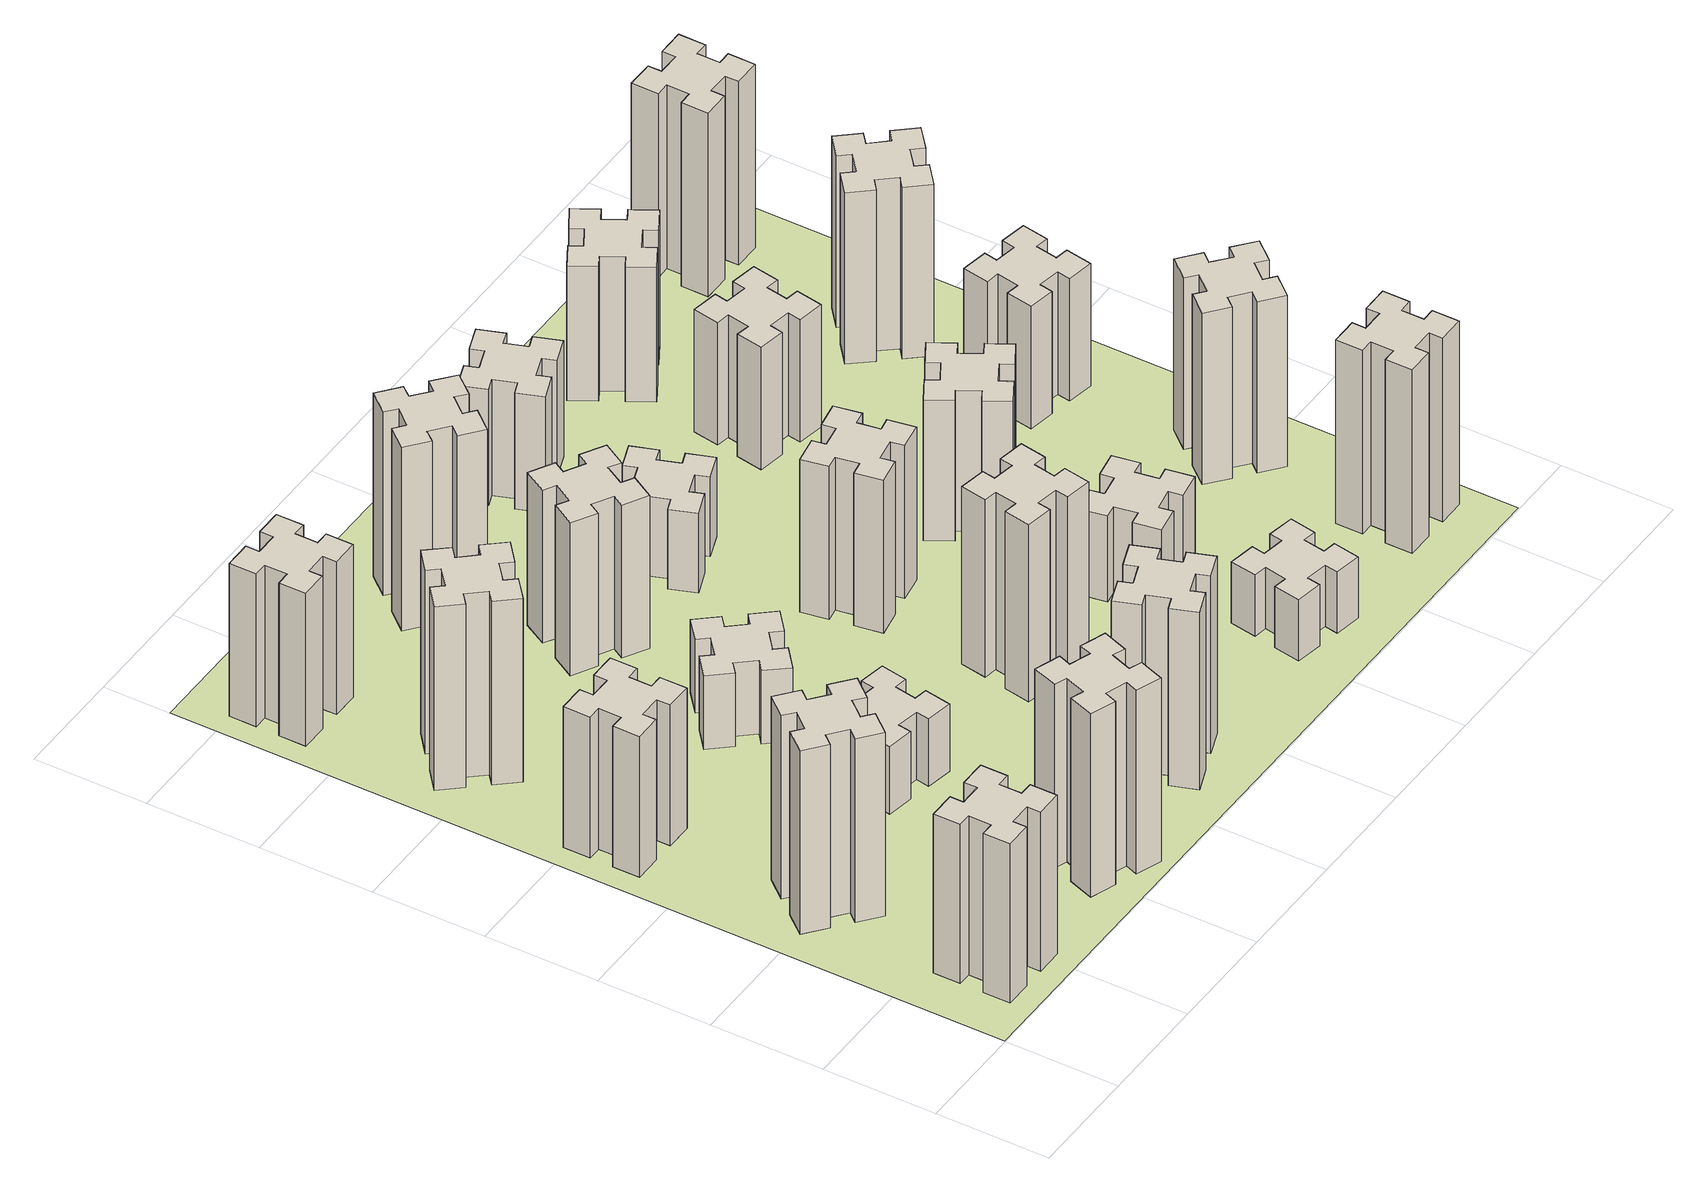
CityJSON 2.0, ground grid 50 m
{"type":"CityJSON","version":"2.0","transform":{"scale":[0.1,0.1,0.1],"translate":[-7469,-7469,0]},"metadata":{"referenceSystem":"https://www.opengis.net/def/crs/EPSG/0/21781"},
"CityObjects":{
"building1":{"type":"Building","attributes":{"class":"1000","function":"1000","usage":"1000","yearOfConstruction":2016,"roofType":"1000","measuredHeight":78,"storeysAboveGround":30,"storeysBelowGround":0},"geometry":[{"type":"Solid","lod":"1","boundaries":[[[[0,1,2,3,4,5,6,7,8,9,10,11,12,13,14,15,16,17,18,19]],[[17,16,20,21]],[[16,15,22,20]],[[15,14,23,22]],[[14,13,24,23]],[[13,12,25,24]],[[12,11,26,25]],[[11,10,27,26]],[[10,9,28,27]],[[9,8,29,28]],[[8,7,30,29]],[[7,6,31,30]],[[6,5,32,31]],[[5,4,33,32]],[[4,3,34,33]],[[3,2,35,34]],[[2,1,36,35]],[[1,0,37,36]],[[0,19,38,37]],[[19,18,39,38]],[[18,17,21,39]],[[24,25,26,27,28,29,30,31,32,33,34,35,36,37,38,39,21,20,22,23]]]]}]},
"building2":{"type":"Building","attributes":{"class":"1000","function":"1000","usage":"1000","yearOfConstruction":2016,"roofType":"1000","measuredHeight":90,"storeysAboveGround":30,"storeysBelowGround":0},"geometry":[{"type":"Solid","lod":"1","boundaries":[[[[40,41,42,43,44,45,46,47,48,49,50,51,52,53,54,55,56,57,58,59]],[[57,56,60,61]],[[56,55,62,60]],[[55,54,63,62]],[[54,53,64,63]],[[53,52,65,64]],[[52,51,66,65]],[[51,50,67,66]],[[50,49,68,67]],[[49,48,69,68]],[[48,47,70,69]],[[47,46,71,70]],[[46,45,72,71]],[[45,44,73,72]],[[44,43,74,73]],[[43,42,75,74]],[[42,41,76,75]],[[41,40,77,76]],[[40,59,78,77]],[[59,58,79,78]],[[58,57,61,79]],[[64,65,66,67,68,69,70,71,72,73,74,75,76,77,78,79,61,60,62,63]]]]}]},
"building3":{"type":"Building","attributes":{"class":"1000","function":"1000","usage":"1000","yearOfConstruction":2016,"roofType":"1000","measuredHeight":69,"storeysAboveGround":30,"storeysBelowGround":0},"geometry":[{"type":"Solid","lod":"1","boundaries":[[[[80,81,82,83,84,85,86,87,88,89,90,91,92,93,94,95,96,97,98,99]],[[97,96,100,101]],[[96,95,102,100]],[[95,94,103,102]],[[94,93,104,103]],[[93,92,105,104]],[[92,91,106,105]],[[91,90,107,106]],[[90,89,108,107]],[[89,88,109,108]],[[88,87,110,109]],[[87,86,111,110]],[[86,85,112,111]],[[85,84,113,112]],[[84,83,114,113]],[[83,82,115,114]],[[82,81,116,115]],[[81,80,117,116]],[[80,99,118,117]],[[99,98,119,118]],[[98,97,101,119]],[[104,105,106,107,108,109,110,111,112,113,114,115,116,117,118,119,101,100,102,103]]]]}]},
"building4":{"type":"Building","attributes":{"class":"1000","function":"1000","usage":"1000","yearOfConstruction":2016,"roofType":"1000","measuredHeight":90,"storeysAboveGround":30,"storeysBelowGround":0},"geometry":[{"type":"Solid","lod":"1","boundaries":[[[[120,121,122,123,124,125,126,127,128,129,130,131,132,133,134,135,136,137,138,139]],[[137,136,140,141]],[[136,135,142,140]],[[135,134,143,142]],[[134,133,144,143]],[[133,132,145,144]],[[132,131,146,145]],[[131,130,147,146]],[[130,129,148,147]],[[129,128,149,148]],[[128,127,150,149]],[[127,126,151,150]],[[126,125,152,151]],[[125,124,153,152]],[[124,123,154,153]],[[123,122,155,154]],[[122,121,156,155]],[[121,120,157,156]],[[120,139,158,157]],[[139,138,159,158]],[[138,137,141,159]],[[144,145,146,147,148,149,150,151,152,153,154,155,156,157,158,159,141,140,142,143]]]]}]},
"building5":{"type":"Building","attributes":{"class":"1000","function":"1000","usage":"1000","yearOfConstruction":2016,"roofType":"1000","measuredHeight":90,"storeysAboveGround":30,"storeysBelowGround":0},"geometry":[{"type":"Solid","lod":"1","boundaries":[[[[160,161,162,163,164,165,166,167,168,169,170,171,172,173,174,175,176,177,178,179]],[[177,176,180,181]],[[176,175,182,180]],[[175,174,183,182]],[[174,173,184,183]],[[173,172,185,184]],[[172,171,186,185]],[[171,170,187,186]],[[170,169,188,187]],[[169,168,189,188]],[[168,167,190,189]],[[167,166,191,190]],[[166,165,192,191]],[[165,164,193,192]],[[164,163,194,193]],[[163,162,195,194]],[[162,161,196,195]],[[161,160,197,196]],[[160,179,198,197]],[[179,178,199,198]],[[178,177,181,199]],[[184,185,186,187,188,189,190,191,192,193,194,195,196,197,198,199,181,180,182,183]]]]}]},
"building6":{"type":"Building","attributes":{"class":"1000","function":"1000","usage":"1000","yearOfConstruction":2016,"roofType":"1000","measuredHeight":75,"storeysAboveGround":30,"storeysBelowGround":0},"geometry":[{"type":"Solid","lod":"1","boundaries":[[[[200,201,202,203,204,205,206,207,208,209,210,211,212,213,214,215,216,217,218,219]],[[217,216,220,221]],[[216,215,222,220]],[[215,214,223,222]],[[214,213,224,223]],[[213,212,225,224]],[[212,211,226,225]],[[211,210,227,226]],[[210,209,228,227]],[[209,208,229,228]],[[208,207,230,229]],[[207,206,231,230]],[[206,205,232,231]],[[205,204,233,232]],[[204,203,234,233]],[[203,202,235,234]],[[202,201,236,235]],[[201,200,237,236]],[[200,219,238,237]],[[219,218,239,238]],[[218,217,221,239]],[[224,225,226,227,228,229,230,231,232,233,234,235,236,237,238,239,221,220,222,223]]]]}]},
"building7":{"type":"Building","attributes":{"class":"1000","function":"1000","usage":"1000","yearOfConstruction":2016,"roofType":"1000","measuredHeight":33,"storeysAboveGround":30,"storeysBelowGround":0},"geometry":[{"type":"Solid","lod":"1","boundaries":[[[[240,241,242,243,244,245,246,247,248,249,250,251,252,253,254,255,256,257,258,259]],[[257,256,260,261]],[[256,255,262,260]],[[255,254,263,262]],[[254,253,264,263]],[[253,252,265,264]],[[252,251,266,265]],[[251,250,267,266]],[[250,249,268,267]],[[249,248,269,268]],[[248,247,270,269]],[[247,246,271,270]],[[246,245,272,271]],[[245,244,273,272]],[[244,243,274,273]],[[243,242,275,274]],[[242,241,276,275]],[[241,240,277,276]],[[240,259,278,277]],[[259,258,279,278]],[[258,257,261,279]],[[264,265,266,267,268,269,270,271,272,273,274,275,276,277,278,279,261,260,262,263]]]]}]},
"building8":{"type":"Building","attributes":{"class":"1000","function":"1000","usage":"1000","yearOfConstruction":2016,"roofType":"1000","measuredHeight":36,"storeysAboveGround":30,"storeysBelowGround":0},"geometry":[{"type":"Solid","lod":"1","boundaries":[[[[280,281,282,283,284,285,286,287,288,289,290,291,292,293,294,295,296,297,298,299]],[[297,296,300,301]],[[296,295,302,300]],[[295,294,303,302]],[[294,293,304,303]],[[293,292,305,304]],[[292,291,306,305]],[[291,290,307,306]],[[290,289,308,307]],[[289,288,309,308]],[[288,287,310,309]],[[287,286,311,310]],[[286,285,312,311]],[[285,284,313,312]],[[284,283,314,313]],[[283,282,315,314]],[[282,281,316,315]],[[281,280,317,316]],[[280,299,318,317]],[[299,298,319,318]],[[298,297,301,319]],[[304,305,306,307,308,309,310,311,312,313,314,315,316,317,318,319,301,300,302,303]]]]}]},
"building9":{"type":"Building","attributes":{"class":"1000","function":"1000","usage":"1000","yearOfConstruction":2016,"roofType":"1000","measuredHeight":87,"storeysAboveGround":30,"storeysBelowGround":0},"geometry":[{"type":"Solid","lod":"1","boundaries":[[[[320,321,322,323,324,325,326,327,328,329,330,331,332,333,334,335,336,337,338,339]],[[337,336,340,341]],[[336,335,342,340]],[[335,334,343,342]],[[334,333,344,343]],[[333,332,345,344]],[[332,331,346,345]],[[331,330,347,346]],[[330,329,348,347]],[[329,328,349,348]],[[328,327,350,349]],[[327,326,351,350]],[[326,325,352,351]],[[325,324,353,352]],[[324,323,354,353]],[[323,322,355,354]],[[322,321,356,355]],[[321,320,357,356]],[[320,339,358,357]],[[339,338,359,358]],[[338,337,341,359]],[[344,345,346,347,348,349,350,351,352,353,354,355,356,357,358,359,341,340,342,343]]]]}]},
"building10":{"type":"Building","attributes":{"class":"1000","function":"1000","usage":"1000","yearOfConstruction":2016,"roofType":"1000","measuredHeight":75,"storeysAboveGround":30,"storeysBelowGround":0},"geometry":[{"type":"Solid","lod":"1","boundaries":[[[[360,361,362,363,364,365,366,367,368,369,370,371,372,373,374,375,376,377,378,379]],[[377,376,380,381]],[[376,375,382,380]],[[375,374,383,382]],[[374,373,384,383]],[[373,372,385,384]],[[372,371,386,385]],[[371,370,387,386]],[[370,369,388,387]],[[369,368,389,388]],[[368,367,390,389]],[[367,366,391,390]],[[366,365,392,391]],[[365,364,393,392]],[[364,363,394,393]],[[363,362,395,394]],[[362,361,396,395]],[[361,360,397,396]],[[360,379,398,397]],[[379,378,399,398]],[[378,377,381,399]],[[384,385,386,387,388,389,390,391,392,393,394,395,396,397,398,399,381,380,382,383]]]]}]},
"building11":{"type":"Building","attributes":{"class":"1000","function":"1000","usage":"1000","yearOfConstruction":2016,"roofType":"1000","measuredHeight":90,"storeysAboveGround":30,"storeysBelowGround":0},"geometry":[{"type":"Solid","lod":"1","boundaries":[[[[400,401,402,403,404,405,406,407,408,409,410,411,412,413,414,415,416,417,418,419]],[[417,416,420,421]],[[416,415,422,420]],[[415,414,423,422]],[[414,413,424,423]],[[413,412,425,424]],[[412,411,426,425]],[[411,410,427,426]],[[410,409,428,427]],[[409,408,429,428]],[[408,407,430,429]],[[407,406,431,430]],[[406,405,432,431]],[[405,404,433,432]],[[404,403,434,433]],[[403,402,435,434]],[[402,401,436,435]],[[401,400,437,436]],[[400,419,438,437]],[[419,418,439,438]],[[418,417,421,439]],[[424,425,426,427,428,429,430,431,432,433,434,435,436,437,438,439,421,420,422,423]]]]}]},
"building12":{"type":"Building","attributes":{"class":"1000","function":"1000","usage":"1000","yearOfConstruction":2016,"roofType":"1000","measuredHeight":87,"storeysAboveGround":30,"storeysBelowGround":0},"geometry":[{"type":"Solid","lod":"1","boundaries":[[[[440,441,442,443,444,445,446,447,448,449,450,451,452,453,454,455,456,457,458,459]],[[457,456,460,461]],[[456,455,462,460]],[[455,454,463,462]],[[454,453,464,463]],[[453,452,465,464]],[[452,451,466,465]],[[451,450,467,466]],[[450,449,468,467]],[[449,448,469,468]],[[448,447,470,469]],[[447,446,471,470]],[[446,445,472,471]],[[445,444,473,472]],[[444,443,474,473]],[[443,442,475,474]],[[442,441,476,475]],[[441,440,477,476]],[[440,459,478,477]],[[459,458,479,478]],[[458,457,461,479]],[[464,465,466,467,468,469,470,471,472,473,474,475,476,477,478,479,461,460,462,463]]]]}]},
"building13":{"type":"Building","attributes":{"class":"1000","function":"1000","usage":"1000","yearOfConstruction":2016,"roofType":"1000","measuredHeight":75,"storeysAboveGround":30,"storeysBelowGround":0},"geometry":[{"type":"Solid","lod":"1","boundaries":[[[[480,481,482,483,484,485,486,487,488,489,490,491,492,493,494,495,496,497,498,499]],[[497,496,500,501]],[[496,495,502,500]],[[495,494,503,502]],[[494,493,504,503]],[[493,492,505,504]],[[492,491,506,505]],[[491,490,507,506]],[[490,489,508,507]],[[489,488,509,508]],[[488,487,510,509]],[[487,486,511,510]],[[486,485,512,511]],[[485,484,513,512]],[[484,483,514,513]],[[483,482,515,514]],[[482,481,516,515]],[[481,480,517,516]],[[480,499,518,517]],[[499,498,519,518]],[[498,497,501,519]],[[504,505,506,507,508,509,510,511,512,513,514,515,516,517,518,519,501,500,502,503]]]]}]},
"building14":{"type":"Building","attributes":{"class":"1000","function":"1000","usage":"1000","yearOfConstruction":2016,"roofType":"1000","measuredHeight":39,"storeysAboveGround":30,"storeysBelowGround":0},"geometry":[{"type":"Solid","lod":"1","boundaries":[[[[520,521,522,523,524,525,526,527,528,529,530,531,532,533,534,535,536,537,538,539]],[[537,536,540,541]],[[536,535,542,540]],[[535,534,543,542]],[[534,533,544,543]],[[533,532,545,544]],[[532,531,546,545]],[[531,530,547,546]],[[530,529,548,547]],[[529,528,549,548]],[[528,527,550,549]],[[527,526,551,550]],[[526,525,552,551]],[[525,524,553,552]],[[524,523,554,553]],[[523,522,555,554]],[[522,521,556,555]],[[521,520,557,556]],[[520,539,558,557]],[[539,538,559,558]],[[538,537,541,559]],[[544,545,546,547,548,549,550,551,552,553,554,555,556,557,558,559,541,540,542,543]]]]}]},
"building15":{"type":"Building","attributes":{"class":"1000","function":"1000","usage":"1000","yearOfConstruction":2016,"roofType":"1000","measuredHeight":30,"storeysAboveGround":30,"storeysBelowGround":0},"geometry":[{"type":"Solid","lod":"1","boundaries":[[[[560,561,562,563,564,565,566,567,568,569,570,571,572,573,574,575,576,577,578,579]],[[577,576,580,581]],[[576,575,582,580]],[[575,574,583,582]],[[574,573,584,583]],[[573,572,585,584]],[[572,571,586,585]],[[571,570,587,586]],[[570,569,588,587]],[[569,568,589,588]],[[568,567,590,589]],[[567,566,591,590]],[[566,565,592,591]],[[565,564,593,592]],[[564,563,594,593]],[[563,562,595,594]],[[562,561,596,595]],[[561,560,597,596]],[[560,579,598,597]],[[579,578,599,598]],[[578,577,581,599]],[[584,585,586,587,588,589,590,591,592,593,594,595,596,597,598,599,581,580,582,583]]]]}]},
"building16":{"type":"Building","attributes":{"class":"1000","function":"1000","usage":"1000","yearOfConstruction":2016,"roofType":"1000","measuredHeight":57,"storeysAboveGround":30,"storeysBelowGround":0},"geometry":[{"type":"Solid","lod":"1","boundaries":[[[[600,601,602,603,604,605,606,607,608,609,610,611,612,613,614,615,616,617,618,619]],[[617,616,620,621]],[[616,615,622,620]],[[615,614,623,622]],[[614,613,624,623]],[[613,612,625,624]],[[612,611,626,625]],[[611,610,627,626]],[[610,609,628,627]],[[609,608,629,628]],[[608,607,630,629]],[[607,606,631,630]],[[606,605,632,631]],[[605,604,633,632]],[[604,603,634,633]],[[603,602,635,634]],[[602,601,636,635]],[[601,600,637,636]],[[600,619,638,637]],[[619,618,639,638]],[[618,617,621,639]],[[624,625,626,627,628,629,630,631,632,633,634,635,636,637,638,639,621,620,622,623]]]]}]},
"building17":{"type":"Building","attributes":{"class":"1000","function":"1000","usage":"1000","yearOfConstruction":2016,"roofType":"1000","measuredHeight":42,"storeysAboveGround":30,"storeysBelowGround":0},"geometry":[{"type":"Solid","lod":"1","boundaries":[[[[640,641,642,643,644,645,646,647,648,649,650,651,652,653,654,655,656,657,658,659]],[[657,656,660,661]],[[656,655,662,660]],[[655,654,663,662]],[[654,653,664,663]],[[653,652,665,664]],[[652,651,666,665]],[[651,650,667,666]],[[650,649,668,667]],[[649,648,669,668]],[[648,647,670,669]],[[647,646,671,670]],[[646,645,672,671]],[[645,644,673,672]],[[644,643,674,673]],[[643,642,675,674]],[[642,641,676,675]],[[641,640,677,676]],[[640,659,678,677]],[[659,658,679,678]],[[658,657,661,679]],[[664,665,666,667,668,669,670,671,672,673,674,675,676,677,678,679,661,660,662,663]]]]}]},
"building18":{"type":"Building","attributes":{"class":"1000","function":"1000","usage":"1000","yearOfConstruction":2016,"roofType":"1000","measuredHeight":69,"storeysAboveGround":30,"storeysBelowGround":0},"geometry":[{"type":"Solid","lod":"1","boundaries":[[[[680,681,682,683,684,685,686,687,688,689,690,691,692,693,694,695,696,697,698,699]],[[697,696,700,701]],[[696,695,702,700]],[[695,694,703,702]],[[694,693,704,703]],[[693,692,705,704]],[[692,691,706,705]],[[691,690,707,706]],[[690,689,708,707]],[[689,688,709,708]],[[688,687,710,709]],[[687,686,711,710]],[[686,685,712,711]],[[685,684,713,712]],[[684,683,714,713]],[[683,682,715,714]],[[682,681,716,715]],[[681,680,717,716]],[[680,699,718,717]],[[699,698,719,718]],[[698,697,701,719]],[[704,705,706,707,708,709,710,711,712,713,714,715,716,717,718,719,701,700,702,703]]]]}]},
"building19":{"type":"Building","attributes":{"class":"1000","function":"1000","usage":"1000","yearOfConstruction":2016,"roofType":"1000","measuredHeight":60,"storeysAboveGround":30,"storeysBelowGround":0},"geometry":[{"type":"Solid","lod":"1","boundaries":[[[[720,721,722,723,724,725,726,727,728,729,730,731,732,733,734,735,736,737,738,739]],[[737,736,740,741]],[[736,735,742,740]],[[735,734,743,742]],[[734,733,744,743]],[[733,732,745,744]],[[732,731,746,745]],[[731,730,747,746]],[[730,729,748,747]],[[729,728,749,748]],[[728,727,750,749]],[[727,726,751,750]],[[726,725,752,751]],[[725,724,753,752]],[[724,723,754,753]],[[723,722,755,754]],[[722,721,756,755]],[[721,720,757,756]],[[720,739,758,757]],[[739,738,759,758]],[[738,737,741,759]],[[744,745,746,747,748,749,750,751,752,753,754,755,756,757,758,759,741,740,742,743]]]]}]},
"building20":{"type":"Building","attributes":{"class":"1000","function":"1000","usage":"1000","yearOfConstruction":2016,"roofType":"1000","measuredHeight":90,"storeysAboveGround":30,"storeysBelowGround":0},"geometry":[{"type":"Solid","lod":"1","boundaries":[[[[760,761,762,763,764,765,766,767,768,769,770,771,772,773,774,775,776,777,778,779]],[[777,776,780,781]],[[776,775,782,780]],[[775,774,783,782]],[[774,773,784,783]],[[773,772,785,784]],[[772,771,786,785]],[[771,770,787,786]],[[770,769,788,787]],[[769,768,789,788]],[[768,767,790,789]],[[767,766,791,790]],[[766,765,792,791]],[[765,764,793,792]],[[764,763,794,793]],[[763,762,795,794]],[[762,761,796,795]],[[761,760,797,796]],[[760,779,798,797]],[[779,778,799,798]],[[778,777,781,799]],[[784,785,786,787,788,789,790,791,792,793,794,795,796,797,798,799,781,780,782,783]]]]}]},
"building21":{"type":"Building","attributes":{"class":"1000","function":"1000","usage":"1000","yearOfConstruction":2016,"roofType":"1000","measuredHeight":66,"storeysAboveGround":30,"storeysBelowGround":0},"geometry":[{"type":"Solid","lod":"1","boundaries":[[[[800,801,802,803,804,805,806,807,808,809,810,811,812,813,814,815,816,817,818,819]],[[817,816,820,821]],[[816,815,822,820]],[[815,814,823,822]],[[814,813,824,823]],[[813,812,825,824]],[[812,811,826,825]],[[811,810,827,826]],[[810,809,828,827]],[[809,808,829,828]],[[808,807,830,829]],[[807,806,831,830]],[[806,805,832,831]],[[805,804,833,832]],[[804,803,834,833]],[[803,802,835,834]],[[802,801,836,835]],[[801,800,837,836]],[[800,819,838,837]],[[819,818,839,838]],[[818,817,821,839]],[[824,825,826,827,828,829,830,831,832,833,834,835,836,837,838,839,821,820,822,823]]]]}]},
"building22":{"type":"Building","attributes":{"class":"1000","function":"1000","usage":"1000","yearOfConstruction":2016,"roofType":"1000","measuredHeight":84,"storeysAboveGround":30,"storeysBelowGround":0},"geometry":[{"type":"Solid","lod":"1","boundaries":[[[[840,841,842,843,844,845,846,847,848,849,850,851,852,853,854,855,856,857,858,859]],[[857,856,860,861]],[[856,855,862,860]],[[855,854,863,862]],[[854,853,864,863]],[[853,852,865,864]],[[852,851,866,865]],[[851,850,867,866]],[[850,849,868,867]],[[849,848,869,868]],[[848,847,870,869]],[[847,846,871,870]],[[846,845,872,871]],[[845,844,873,872]],[[844,843,874,873]],[[843,842,875,874]],[[842,841,876,875]],[[841,840,877,876]],[[840,859,878,877]],[[859,858,879,878]],[[858,857,861,879]],[[864,865,866,867,868,869,870,871,872,873,874,875,876,877,878,879,861,860,862,863]]]]}]},
"building23":{"type":"Building","attributes":{"class":"1000","function":"1000","usage":"1000","yearOfConstruction":2016,"roofType":"1000","measuredHeight":60,"storeysAboveGround":30,"storeysBelowGround":0},"geometry":[{"type":"Solid","lod":"1","boundaries":[[[[880,881,882,883,884,885,886,887,888,889,890,891,892,893,894,895,896,897,898,899]],[[897,896,900,901]],[[896,895,902,900]],[[895,894,903,902]],[[894,893,904,903]],[[893,892,905,904]],[[892,891,906,905]],[[891,890,907,906]],[[890,889,908,907]],[[889,888,909,908]],[[888,887,910,909]],[[887,886,911,910]],[[886,885,912,911]],[[885,884,913,912]],[[884,883,914,913]],[[883,882,915,914]],[[882,881,916,915]],[[881,880,917,916]],[[880,899,918,917]],[[899,898,919,918]],[[898,897,901,919]],[[904,905,906,907,908,909,910,911,912,913,914,915,916,917,918,919,901,900,902,903]]]]}]},
"building24":{"type":"Building","attributes":{"class":"1000","function":"1000","usage":"1000","yearOfConstruction":2016,"roofType":"1000","measuredHeight":84,"storeysAboveGround":30,"storeysBelowGround":0},"geometry":[{"type":"Solid","lod":"1","boundaries":[[[[920,921,922,923,924,925,926,927,928,929,930,931,932,933,934,935,936,937,938,939]],[[937,936,940,941]],[[936,935,942,940]],[[935,934,943,942]],[[934,933,944,943]],[[933,932,945,944]],[[932,931,946,945]],[[931,930,947,946]],[[930,929,948,947]],[[929,928,949,948]],[[928,927,950,949]],[[927,926,951,950]],[[926,925,952,951]],[[925,924,953,952]],[[924,923,954,953]],[[923,922,955,954]],[[922,921,956,955]],[[921,920,957,956]],[[920,939,958,957]],[[939,938,959,958]],[[938,937,941,959]],[[944,945,946,947,948,949,950,951,952,953,954,955,956,957,958,959,941,940,942,943]]]]}]},
"building25":{"type":"Building","attributes":{"class":"1000","function":"1000","usage":"1000","yearOfConstruction":2016,"roofType":"1000","measuredHeight":90,"storeysAboveGround":30,"storeysBelowGround":0},"geometry":[{"type":"Solid","lod":"1","boundaries":[[[[960,961,962,963,964,965,966,967,968,969,970,971,972,973,974,975,976,977,978,979]],[[977,976,980,981]],[[976,975,982,980]],[[975,974,983,982]],[[974,973,984,983]],[[973,972,985,984]],[[972,971,986,985]],[[971,970,987,986]],[[970,969,988,987]],[[969,968,989,988]],[[968,967,990,989]],[[967,966,991,990]],[[966,965,992,991]],[[965,964,993,992]],[[964,963,994,993]],[[963,962,995,994]],[[962,961,996,995]],[[961,960,997,996]],[[960,979,998,997]],[[979,978,999,998]],[[978,977,981,999]],[[984,985,986,987,988,989,990,991,992,993,994,995,996,997,998,999,981,980,982,983]]]]}]},
"landuse1":{"type":"LandUse","attributes":{"name":"plot1","function":"1010"},"geometry":[{"type":"MultiSurface","lod":"1","boundaries":[[[1000,1001,1002,1003]]]}]}
},
"vertices":[
[265,325,0],[265,225,0],[205,225,0],[205,105,0],[325,105,0],[325,165,0],[425,165,0],[425,105,0],[545,105,0],[545,225,0],[485,225,0],[485,325,0],[545,325,0],[545,445,0],[425,445,0],[425,385,0],[325,385,0],[325,445,0],[205,445,0],[205,325,0],[325,385,780],[325,445,780],[425,385,780],[425,445,780],[545,445,780],[545,325,780],[485,325,780],[485,225,780],[545,225,780],[545,105,780],[425,105,780],[425,165,780],[325,165,780],[325,105,780],[205,105,780],[205,225,780],[265,225,780],[265,325,780],[205,325,780],[205,445,780],
[484,1067,0],[408,1132,0],[446,1178,0],[354,1255,0],[277,1163,0],[323,1124,0],[259,1048,0],[213,1086,0],[136,994,0],[228,917,0],[266,963,0],[343,899,0],[304,853,0],[396,776,0],[473,868,0],[427,906,0],[492,983,0],[538,944,0],[615,1036,0],[523,1113,0],[492,983,900],[538,944,900],[427,906,900],[473,868,900],[396,776,900],[304,853,900],[343,899,900],[266,963,900],[228,917,900],[136,994,900],[213,1086,900],[259,1048,900],[323,1124,900],[277,1163,900],[354,1255,900],[446,1178,900],[408,1132,900],[484,1067,900],[523,1113,900],[615,1036,900],
[325,1965,0],[225,1965,0],[225,2025,0],[105,2025,0],[105,1905,0],[165,1905,0],[165,1805,0],[105,1805,0],[105,1685,0],[225,1685,0],[225,1745,0],[325,1745,0],[325,1685,0],[445,1685,0],[445,1805,0],[385,1805,0],[385,1905,0],[445,1905,0],[445,2025,0],[325,2025,0],[385,1905,690],[445,1905,690],[385,1805,690],[445,1805,690],[445,1685,690],[325,1685,690],[325,1745,690],[225,1745,690],[225,1685,690],[105,1685,690],[105,1805,690],[165,1805,690],[165,1905,690],[105,1905,690],[105,2025,690],[225,2025,690],[225,1965,690],[325,1965,690],[325,2025,690],[445,2025,690],
[492,2628,0],[427,2704,0],[473,2743,0],[396,2835,0],[304,2758,0],[343,2712,0],[266,2647,0],[228,2693,0],[136,2616,0],[213,2524,0],[259,2563,0],[323,2486,0],[277,2448,0],[354,2356,0],[446,2433,0],[408,2479,0],[484,2543,0],[523,2497,0],[615,2574,0],[538,2666,0],[484,2543,900],[523,2497,900],[408,2479,900],[446,2433,900],[354,2356,900],[277,2448,900],[323,2486,900],[259,2563,900],[213,2524,900],[136,2616,900],[228,2693,900],[266,2647,900],[343,2712,900],[304,2758,900],[396,2835,900],[473,2743,900],[427,2704,900],[492,2628,900],[538,2666,900],[615,2574,900],
[1029,360,0],[995,266,0],[939,287,0],[897,174,0],[1010,133,0],[1031,189,0],[1125,155,0],[1104,99,0],[1217,57,0],[1258,170,0],[1202,191,0],[1236,285,0],[1292,264,0],[1333,377,0],[1220,418,0],[1200,362,0],[1106,396,0],[1127,452,0],[1014,493,0],[973,380,0],[1106,396,900],[1127,452,900],[1200,362,900],[1220,418,900],[1333,377,900],[1292,264,900],[1236,285,900],[1202,191,900],[1258,170,900],[1217,57,900],[1104,99,900],[1125,155,900],[1031,189,900],[1010,133,900],[897,174,900],[939,287,900],[995,266,900],[1029,360,900],[973,380,900],[1014,493,900],
[225,3225,0],[325,3225,0],[325,3165,0],[445,3165,0],[445,3285,0],[385,3285,0],[385,3385,0],[445,3385,0],[445,3505,0],[325,3505,0],[325,3445,0],[225,3445,0],[225,3505,0],[105,3505,0],[105,3385,0],[165,3385,0],[165,3285,0],[105,3285,0],[105,3165,0],[225,3165,0],[165,3285,750],[105,3285,750],[165,3385,750],[105,3385,750],[105,3505,750],[225,3505,750],[225,3445,750],[325,3445,750],[325,3505,750],[445,3505,750],[445,3385,750],[385,3385,750],[385,3285,750],[445,3285,750],[445,3165,750],[325,3165,750],[325,3225,750],[225,3225,750],[225,3165,750],[105,3165,750],
[1047,1116,0],[1145,1098,0],[1135,1039,0],[1253,1018,0],[1274,1137,0],[1215,1147,0],[1232,1245,0],[1291,1235,0],[1312,1353,0],[1194,1374,0],[1184,1315,0],[1085,1332,0],[1096,1391,0],[977,1412,0],[957,1294,0],[1016,1284,0],[998,1185,0],[939,1196,0],[918,1077,0],[1037,1057,0],[998,1185,330],[939,1196,330],[1016,1284,330],[957,1294,330],[977,1412,330],[1096,1391,330],[1085,1332,330],[1184,1315,330],[1194,1374,330],[1312,1353,330],[1291,1235,330],[1232,1245,330],[1215,1147,330],[1274,1137,330],[1253,1018,330],[1135,1039,330],[1145,1098,330],[1047,1116,330],[1037,1057,330],[918,1077,330],
[1083,1972,0],[1006,1907,0],[968,1953,0],[876,1876,0],[953,1784,0],[999,1823,0],[1063,1746,0],[1017,1708,0],[1094,1616,0],[1186,1693,0],[1148,1739,0],[1224,1803,0],[1263,1757,0],[1355,1834,0],[1278,1926,0],[1232,1888,0],[1167,1964,0],[1213,2003,0],[1136,2095,0],[1044,2018,0],[1167,1964,360],[1213,2003,360],[1232,1888,360],[1278,1926,360],[1355,1834,360],[1263,1757,360],[1224,1803,360],[1148,1739,360],[1186,1693,360],[1094,1616,360],[1017,1708,360],[1063,1746,360],[999,1823,360],[953,1784,360],[876,1876,360],[968,1953,360],[1006,1907,360],[1083,1972,360],[1044,2018,360],[1136,2095,360],
[1765,496,0],[1671,462,0],[1650,518,0],[1537,477,0],[1579,364,0],[1635,385,0],[1669,291,0],[1613,270,0],[1654,157,0],[1767,199,0],[1746,255,0],[1840,289,0],[1860,233,0],[1973,274,0],[1932,387,0],[1876,366,0],[1842,460,0],[1898,480,0],[1857,593,0],[1744,552,0],[1842,460,870],[1898,480,870],[1876,366,870],[1932,387,870],[1973,274,870],[1860,233,870],[1840,289,870],[1746,255,870],[1767,199,870],[1654,157,870],[1613,270,870],[1669,291,870],[1635,385,870],[1579,364,870],[1537,477,870],[1650,518,870],[1671,462,870],[1765,496,870],[1744,552,870],[1857,593,870],
[1314,2666,0],[1227,2716,0],[1257,2768,0],[1153,2828,0],[1093,2724,0],[1145,2694,0],[1095,2607,0],[1043,2637,0],[983,2533,0],[1087,2473,0],[1117,2525,0],[1204,2475,0],[1174,2423,0],[1278,2363,0],[1338,2467,0],[1286,2497,0],[1336,2584,0],[1388,2554,0],[1448,2658,0],[1344,2718,0],[1336,2584,750],[1388,2554,750],[1286,2497,750],[1338,2467,750],[1278,2363,750],[1174,2423,750],[1204,2475,750],[1117,2525,750],[1087,2473,750],[983,2533,750],[1043,2637,750],[1095,2607,750],[1145,2694,750],[1093,2724,750],[1153,2828,750],[1257,2768,750],[1227,2716,750],[1314,2666,750],[1344,2718,750],[1448,2658,750],
[1006,3183,0],[1083,3119,0],[1044,3073,0],[1136,2996,0],[1213,3088,0],[1167,3126,0],[1232,3203,0],[1278,3164,0],[1355,3256,0],[1263,3333,0],[1224,3287,0],[1148,3352,0],[1186,3398,0],[1094,3475,0],[1017,3383,0],[1063,3344,0],[999,3268,0],[953,3306,0],[876,3214,0],[968,3137,0],[999,3268,900],[953,3306,900],[1063,3344,900],[1017,3383,900],[1094,3475,900],[1186,3398,900],[1148,3352,900],[1224,3287,900],[1263,3333,900],[1355,3256,900],[1278,3164,900],[1232,3203,900],[1167,3126,900],[1213,3088,900],[1136,2996,900],[1044,3073,900],[1083,3119,900],[1006,3183,900],[968,3137,900],[876,3214,900],
[2055,1047,0],[2072,1145,0],[2131,1135,0],[2152,1253,0],[2034,1274,0],[2024,1215,0],[1925,1232,0],[1936,1291,0],[1817,1312,0],[1797,1194,0],[1856,1184,0],[1838,1085,0],[1779,1096,0],[1758,977,0],[1877,957,0],[1887,1016,0],[1985,998,0],[1975,939,0],[2093,918,0],[2114,1037,0],[1985,998,870],[1975,939,870],[1887,1016,870],[1877,957,870],[1758,977,870],[1779,1096,870],[1838,1085,870],[1856,1184,870],[1797,1194,870],[1817,1312,870],[1936,1291,870],[1925,1232,870],[2024,1215,870],[2034,1274,870],[2152,1253,870],[2131,1135,870],[2072,1145,870],[2055,1047,870],[2114,1037,870],[2093,918,870],
[2072,1825,0],[2055,1924,0],[2114,1934,0],[2093,2052,0],[1975,2031,0],[1985,1972,0],[1887,1955,0],[1877,2014,0],[1758,1993,0],[1779,1875,0],[1838,1885,0],[1856,1787,0],[1797,1777,0],[1817,1658,0],[1936,1679,0],[1925,1738,0],[2024,1756,0],[2034,1697,0],[2152,1717,0],[2131,1836,0],[2024,1756,750],[2034,1697,750],[1925,1738,750],[1936,1679,750],[1817,1658,750],[1797,1777,750],[1856,1787,750],[1838,1885,750],[1779,1875,750],[1758,1993,750],[1877,2014,750],[1887,1955,750],[1985,1972,750],[1975,2031,750],[2093,2052,750],[2114,1934,750],[2055,1924,750],[2072,1825,750],[2131,1836,750],[2152,1717,750],
[1876,2586,0],[1842,2680,0],[1898,2700,0],[1857,2813,0],[1744,2772,0],[1765,2716,0],[1671,2682,0],[1650,2738,0],[1537,2697,0],[1579,2584,0],[1635,2605,0],[1669,2511,0],[1613,2490,0],[1654,2377,0],[1767,2419,0],[1746,2475,0],[1840,2509,0],[1860,2453,0],[1973,2494,0],[1932,2607,0],[1840,2509,390],[1860,2453,390],[1746,2475,390],[1767,2419,390],[1654,2377,390],[1613,2490,390],[1669,2511,390],[1635,2605,390],[1579,2584,390],[1537,2697,390],[1650,2738,390],[1671,2682,390],[1765,2716,390],[1744,2772,390],[1857,2813,390],[1898,2700,390],[1842,2680,390],[1876,2586,390],[1932,2607,390],[1973,2494,390],
[2596,444,0],[2578,345,0],[2519,356,0],[2498,237,0],[2617,217,0],[2627,276,0],[2725,258,0],[2715,199,0],[2833,178,0],[2854,297,0],[2795,307,0],[2812,405,0],[2871,395,0],[2892,513,0],[2774,534,0],[2764,475,0],[2665,492,0],[2676,551,0],[2557,572,0],[2537,454,0],[2665,492,300],[2676,551,300],[2764,475,300],[2774,534,300],[2892,513,300],[2871,395,300],[2812,405,300],[2795,307,300],[2854,297,300],[2833,178,300],[2715,199,300],[2725,258,300],[2627,276,300],[2617,217,300],[2498,237,300],[2519,356,300],[2578,345,300],[2596,444,300],[2537,454,300],[2557,572,300],
[1846,3215,0],[1940,3249,0],[1960,3193,0],[2073,3234,0],[2032,3347,0],[1976,3326,0],[1942,3420,0],[1998,3440,0],[1957,3553,0],[1844,3512,0],[1865,3456,0],[1771,3422,0],[1750,3478,0],[1637,3437,0],[1679,3324,0],[1735,3345,0],[1769,3251,0],[1713,3230,0],[1754,3117,0],[1867,3159,0],[1769,3251,570],[1713,3230,570],[1735,3345,570],[1679,3324,570],[1637,3437,570],[1750,3478,570],[1771,3422,570],[1865,3456,570],[1844,3512,570],[1957,3553,570],[1998,3440,570],[1942,3420,570],[1976,3326,570],[2032,3347,570],[2073,3234,570],[1960,3193,570],[1940,3249,570],[1846,3215,570],[1867,3159,570],[1754,3117,570],
[2625,1132,0],[2527,1115,0],[2517,1174,0],[2398,1153,0],[2419,1035,0],[2478,1045,0],[2496,947,0],[2437,937,0],[2457,818,0],[2576,839,0],[2565,898,0],[2664,916,0],[2674,857,0],[2792,877,0],[2771,996,0],[2712,985,0],[2695,1084,0],[2754,1094,0],[2733,1212,0],[2615,1191,0],[2695,1084,420],[2754,1094,420],[2712,985,420],[2771,996,420],[2792,877,420],[2674,857,420],[2664,916,420],[2565,898,420],[2576,839,420],[2457,818,420],[2437,937,420],[2496,947,420],[2478,1045,420],[2419,1035,420],[2398,1153,420],[2517,1174,420],[2527,1115,420],[2625,1132,420],[2615,1191,420],[2733,1212,420],
[2475,1744,0],[2525,1657,0],[2473,1627,0],[2533,1523,0],[2637,1583,0],[2607,1635,0],[2694,1685,0],[2724,1633,0],[2828,1693,0],[2768,1797,0],[2716,1767,0],[2666,1854,0],[2718,1884,0],[2658,1988,0],[2554,1928,0],[2584,1876,0],[2497,1826,0],[2467,1878,0],[2363,1818,0],[2423,1714,0],[2497,1826,690],[2467,1878,690],[2584,1876,690],[2554,1928,690],[2658,1988,690],[2718,1884,690],[2666,1854,690],[2716,1767,690],[2768,1797,690],[2828,1693,690],[2724,1633,690],[2694,1685,690],[2607,1635,690],[2637,1583,690],[2533,1523,690],[2473,1627,690],[2525,1657,690],[2475,1744,690],[2423,1714,690],[2363,1818,690],
[2664,2795,0],[2565,2812,0],[2576,2871,0],[2457,2892,0],[2437,2774,0],[2496,2764,0],[2478,2665,0],[2419,2676,0],[2398,2557,0],[2517,2537,0],[2527,2596,0],[2625,2578,0],[2615,2519,0],[2733,2498,0],[2754,2617,0],[2695,2627,0],[2712,2725,0],[2771,2715,0],[2792,2833,0],[2674,2854,0],[2712,2725,600],[2771,2715,600],[2695,2627,600],[2754,2617,600],[2733,2498,600],[2615,2519,600],[2625,2578,600],[2527,2596,600],[2517,2537,600],[2398,2557,600],[2419,2676,600],[2478,2665,600],[2496,2764,600],[2437,2774,600],[2457,2892,600],[2576,2871,600],[2565,2812,600],[2664,2795,600],[2674,2854,600],[2792,2833,600],
[3325,425,0],[3325,325,0],[3265,325,0],[3265,205,0],[3385,205,0],[3385,265,0],[3485,265,0],[3485,205,0],[3605,205,0],[3605,325,0],[3545,325,0],[3545,425,0],[3605,425,0],[3605,545,0],[3485,545,0],[3485,485,0],[3385,485,0],[3385,545,0],[3265,545,0],[3265,425,0],[3385,485,900],[3385,545,900],[3485,485,900],[3485,545,900],[3605,545,900],[3605,425,900],[3545,425,900],[3545,325,900],[3605,325,900],[3605,205,900],[3485,205,900],[3485,265,900],[3385,265,900],[3385,205,900],[3265,205,900],[3265,325,900],[3325,325,900],[3325,425,900],[3265,425,900],[3265,545,900],
[2716,3347,0],[2666,3434,0],[2718,3464,0],[2658,3568,0],[2554,3508,0],[2584,3456,0],[2497,3406,0],[2467,3458,0],[2363,3398,0],[2423,3294,0],[2475,3324,0],[2525,3237,0],[2473,3207,0],[2533,3103,0],[2637,3163,0],[2607,3215,0],[2694,3265,0],[2724,3213,0],[2828,3273,0],[2768,3377,0],[2694,3265,660],[2724,3213,660],[2607,3215,660],[2637,3163,660],[2533,3103,660],[2473,3207,660],[2525,3237,660],[2475,3324,660],[2423,3294,660],[2363,3398,660],[2467,3458,660],[2497,3406,660],[2584,3456,660],[2554,3508,660],[2658,3568,660],[2718,3464,660],[2666,3434,660],[2716,3347,660],[2768,3377,660],[2828,3273,660],
[3487,1006,0],[3552,1083,0],[3598,1044,0],[3675,1136,0],[3583,1213,0],[3544,1167,0],[3468,1232,0],[3506,1278,0],[3414,1355,0],[3337,1263,0],[3383,1224,0],[3319,1148,0],[3273,1186,0],[3196,1094,0],[3288,1017,0],[3326,1063,0],[3403,999,0],[3364,953,0],[3456,876,0],[3533,968,0],[3403,999,840],[3364,953,840],[3326,1063,840],[3288,1017,840],[3196,1094,840],[3273,1186,840],[3319,1148,840],[3383,1224,840],[3337,1263,840],[3414,1355,840],[3506,1278,840],[3468,1232,840],[3544,1167,840],[3583,1213,840],[3675,1136,840],[3598,1044,840],[3552,1083,840],[3487,1006,840],[3533,968,840],[3456,876,840],
[3267,1856,0],[3365,1838,0],[3355,1779,0],[3473,1758,0],[3494,1877,0],[3435,1887,0],[3452,1985,0],[3511,1975,0],[3532,2093,0],[3414,2114,0],[3404,2055,0],[3305,2072,0],[3316,2131,0],[3197,2152,0],[3177,2034,0],[3236,2024,0],[3218,1925,0],[3159,1936,0],[3138,1817,0],[3257,1797,0],[3218,1925,600],[3159,1936,600],[3236,2024,600],[3177,2034,600],[3197,2152,600],[3316,2131,600],[3305,2072,600],[3404,2055,600],[3414,2114,600],[3532,2093,600],[3511,1975,600],[3452,1985,600],[3435,1887,600],[3494,1877,600],[3473,1758,600],[3355,1779,600],[3365,1838,600],[3267,1856,600],[3257,1797,600],[3138,1817,600],
[3452,2628,0],[3387,2704,0],[3433,2743,0],[3356,2835,0],[3264,2758,0],[3303,2712,0],[3226,2647,0],[3188,2693,0],[3096,2616,0],[3173,2524,0],[3219,2563,0],[3283,2486,0],[3237,2448,0],[3314,2356,0],[3406,2433,0],[3368,2479,0],[3444,2543,0],[3483,2497,0],[3575,2574,0],[3498,2666,0],[3444,2543,840],[3483,2497,840],[3368,2479,840],[3406,2433,840],[3314,2356,840],[3237,2448,840],[3283,2486,840],[3219,2563,840],[3173,2524,840],[3096,2616,840],[3188,2693,840],[3226,2647,840],[3303,2712,840],[3264,2758,840],[3356,2835,840],[3433,2743,840],[3387,2704,840],[3452,2628,840],[3498,2666,840],[3575,2574,840],
[3285,3325,0],[3385,3325,0],[3385,3265,0],[3505,3265,0],[3505,3385,0],[3445,3385,0],[3445,3485,0],[3505,3485,0],[3505,3605,0],[3385,3605,0],[3385,3545,0],[3285,3545,0],[3285,3605,0],[3165,3605,0],[3165,3485,0],[3225,3485,0],[3225,3385,0],[3165,3385,0],[3165,3265,0],[3285,3265,0],[3225,3385,900],[3165,3385,900],[3225,3485,900],[3165,3485,900],[3165,3605,900],[3285,3605,900],[3285,3545,900],[3385,3545,900],[3385,3605,900],[3505,3605,900],[3505,3485,900],[3445,3485,900],[3445,3385,900],[3505,3385,900],[3505,3265,900],[3385,3265,900],[3385,3325,900],[3285,3325,900],[3285,3265,900],[3165,3265,900],
[5,3705,0],[3705,3705,0],[3705,5,0],[5,5,0]
]}
